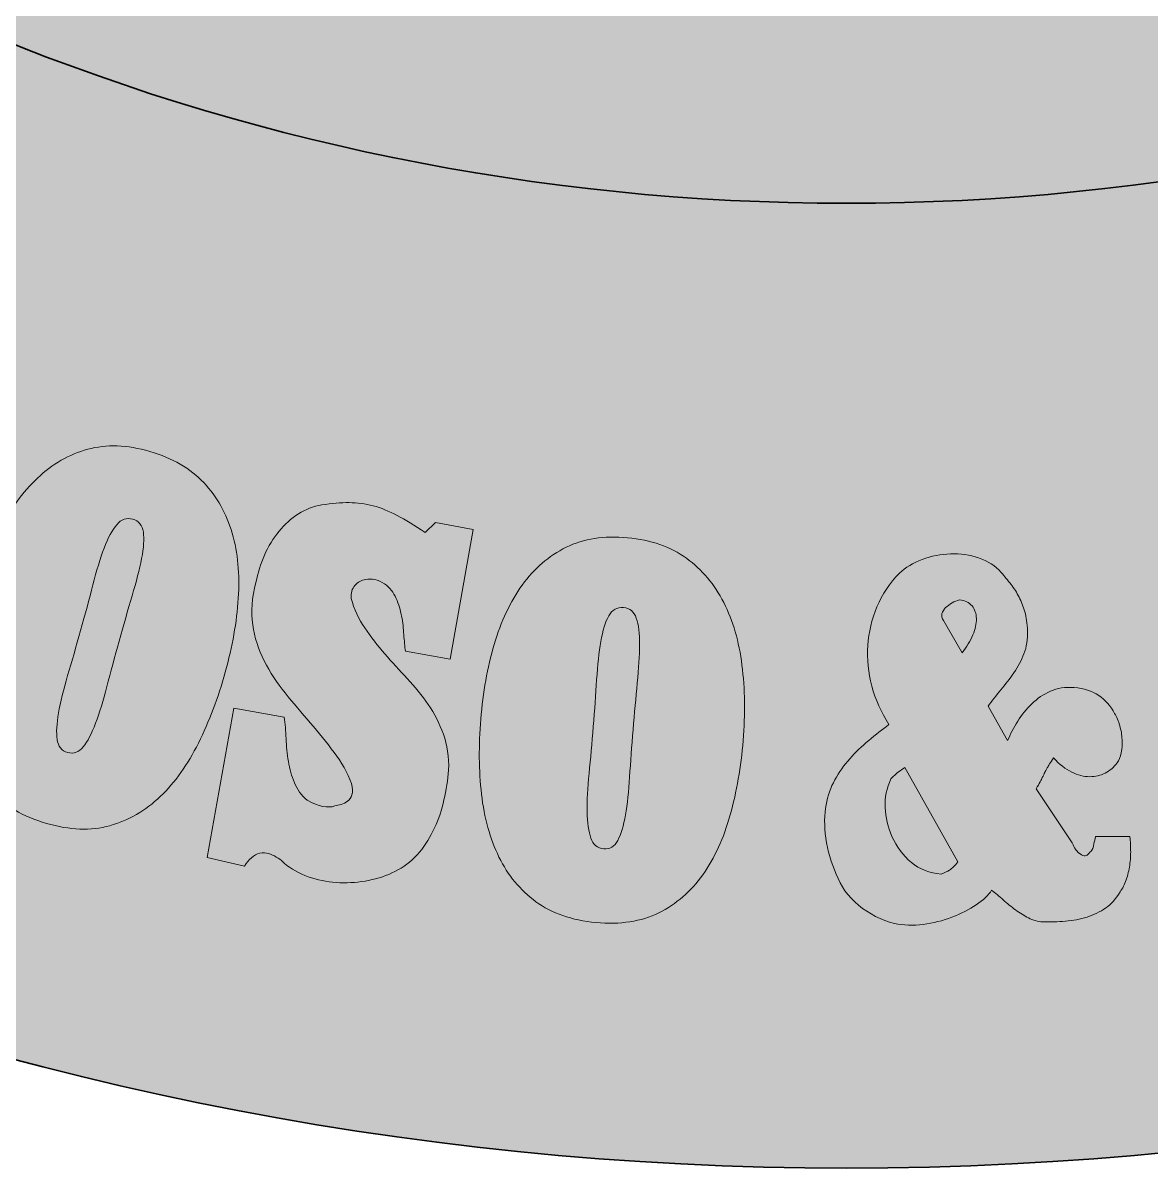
# Model space of a CAD drawing. Header units: millimetres. Extents: x 74.9 to 135, y -178.4 to -118.3.
# Drawn here: x 97.27 to 107.79, y -178.35 to -167.66 of the extents above; entities that cross this region are included whole.
import ezdxf

# ---------------------------------------------------------------- set-up
doc = ezdxf.new("R2010")
doc.units = ezdxf.units.MM
doc.header["$MEASUREMENT"] = 0
doc.layers.add('Layer 1', color=7, linetype='Continuous', lineweight=0)

# ---------------------------------------------------------------- blocks, each defined once
blk = doc.blocks.new('Block_2')
at = {"layer": 'Layer 1'}
h = blk.add_hatch(color=250, dxfattribs=at)
h.dxf.hatch_style = 2
edge = h.paths.add_edge_path()
edge.add_spline(control_points=[(98.293, -172.29), (98.235, -172.274), (98.186, -172.291), (98.144, -172.341), (98.102, -172.391), (98.062, -172.464), (98.026, -172.56), (97.99, -172.656), (97.955, -172.771), (97.921, -172.903), (97.887, -173.036), (97.849, -173.178), (97.807, -173.327), (97.765, -173.477), (97.725, -173.617), (97.686, -173.748), (97.646, -173.88), (97.618, -173.996), (97.601, -174.097), (97.583, -174.199), (97.579, -174.281), (97.588, -174.345), (97.597, -174.41), (97.63, -174.45), (97.687, -174.466), (97.742, -174.481), (97.79, -174.464), (97.831, -174.413), (97.872, -174.363), (97.91, -174.29), (97.947, -174.194), (97.983, -174.097), (98.018, -173.983), (98.052, -173.85), (98.086, -173.717), (98.124, -173.576), (98.166, -173.427), (98.207, -173.277), (98.248, -173.137), (98.287, -173.005), (98.326, -172.874), (98.356, -172.758), (98.376, -172.657), (98.396, -172.557), (98.401, -172.474), (98.392, -172.41), (98.383, -172.346), (98.35, -172.306), (98.293, -172.29)], knot_values=[0, 0, 0, 0, 1, 1, 1, 2, 2, 2, 3, 3, 3, 4, 4, 4, 5, 5, 5, 6, 6, 6, 7, 7, 7, 8, 8, 8, 9, 9, 9, 10, 10, 10, 11, 11, 11, 12, 12, 12, 13, 13, 13, 14, 14, 14, 15, 15, 15, 16, 16, 16, 16], degree=3, periodic=0)
edge = h.paths.add_edge_path()
edge.add_spline(control_points=[(98.453, -171.658), (98.663, -171.719), (98.831, -171.816), (98.956, -171.949), (99.08, -172.081), (99.168, -172.239), (99.221, -172.421), (99.274, -172.604), (99.293, -172.806), (99.278, -173.027), (99.263, -173.249), (99.223, -173.479), (99.156, -173.718), (99.09, -173.958), (99.006, -174.177), (98.906, -174.378), (98.806, -174.578), (98.688, -174.745), (98.55, -174.877), (98.413, -175.009), (98.256, -175.1), (98.079, -175.149), (97.903, -175.198), (97.706, -175.191), (97.488, -175.127), (97.269, -175.064), (97.098, -174.965), (96.974, -174.831), (96.85, -174.698), (96.763, -174.539), (96.713, -174.356), (96.663, -174.173), (96.647, -173.971), (96.664, -173.75), (96.681, -173.529), (96.723, -173.3), (96.79, -173.06), (96.856, -172.821), (96.941, -172.601), (97.043, -172.402), (97.146, -172.202), (97.266, -172.037), (97.405, -171.906), (97.543, -171.775), (97.699, -171.686), (97.874, -171.638), (98.048, -171.59), (98.241, -171.596), (98.453, -171.658)], knot_values=[0, 0, 0, 0, 1, 1, 1, 2, 2, 2, 3, 3, 3, 4, 4, 4, 5, 5, 5, 6, 6, 6, 7, 7, 7, 8, 8, 8, 9, 9, 9, 10, 10, 10, 11, 11, 11, 12, 12, 12, 13, 13, 13, 14, 14, 14, 15, 15, 15, 16, 16, 16, 16], degree=3, periodic=0)
h = blk.add_hatch(color=250, dxfattribs=at)
h.dxf.hatch_style = 2
edge = h.paths.add_edge_path()
edge.add_spline(control_points=[(101.02, -172.415), (101.02, -172.415), (101.119, -172.322), (101.119, -172.322), (101.119, -172.322), (101.47, -172.385), (101.47, -172.385), (101.47, -172.385), (101.255, -173.595), (101.255, -173.595), (101.255, -173.595), (100.838, -173.522), (100.838, -173.522), (100.831, -173.476), (100.826, -173.424), (100.822, -173.367), (100.819, -173.31), (100.812, -173.253), (100.802, -173.196), (100.791, -173.139), (100.774, -173.083), (100.75, -173.029), (100.727, -172.975), (100.692, -172.929), (100.643, -172.892), (100.581, -172.854), (100.522, -172.841), (100.465, -172.852), (100.427, -172.859), (100.394, -172.877), (100.366, -172.908), (100.338, -172.938), (100.327, -172.979), (100.331, -173.029), (100.358, -173.129), (100.4, -173.22), (100.457, -173.304), (100.515, -173.388), (100.577, -173.469), (100.645, -173.546), (100.713, -173.624), (100.782, -173.701), (100.854, -173.777), (100.926, -173.853), (100.991, -173.933), (101.05, -174.018), (101.108, -174.104), (101.155, -174.196), (101.191, -174.296), (101.228, -174.395), (101.244, -174.507), (101.24, -174.63), (101.232, -174.723), (101.217, -174.815), (101.197, -174.908), (101.177, -175), (101.147, -175.088), (101.109, -175.17), (101.071, -175.253), (101.024, -175.328), (100.969, -175.395), (100.913, -175.463), (100.846, -175.519), (100.767, -175.562), (100.694, -175.602), (100.614, -175.632), (100.527, -175.652), (100.439, -175.672), (100.35, -175.682), (100.259, -175.681), (100.169, -175.681), (100.08, -175.669), (99.994, -175.646), (99.907, -175.622), (99.828, -175.586), (99.755, -175.536), (99.734, -175.522), (99.714, -175.506), (99.695, -175.488), (99.675, -175.47), (99.655, -175.454), (99.632, -175.441), (99.609, -175.428), (99.586, -175.417), (99.561, -175.409), (99.536, -175.401), (99.509, -175.399), (99.479, -175.404), (99.423, -175.423), (99.375, -175.463), (99.335, -175.525), (99.335, -175.525), (98.987, -175.447), (98.987, -175.447), (98.987, -175.447), (99.235, -174.052), (99.235, -174.052), (99.235, -174.052), (99.705, -174.136), (99.705, -174.136), (99.715, -174.198), (99.721, -174.265), (99.724, -174.337), (99.727, -174.408), (99.734, -174.479), (99.745, -174.549), (99.757, -174.619), (99.775, -174.686), (99.801, -174.748), (99.826, -174.811), (99.866, -174.865), (99.921, -174.912), (100.027, -174.969), (100.113, -174.988), (100.18, -174.965), (100.196, -174.96), (100.215, -174.955), (100.237, -174.95), (100.26, -174.945), (100.28, -174.935), (100.298, -174.921), (100.316, -174.907), (100.329, -174.887), (100.338, -174.862), (100.347, -174.835), (100.346, -174.8), (100.335, -174.756), (100.295, -174.655), (100.241, -174.558), (100.172, -174.465), (100.103, -174.373), (100.029, -174.281), (99.949, -174.189), (99.87, -174.097), (99.791, -174.005), (99.715, -173.911), (99.638, -173.817), (99.573, -173.718), (99.52, -173.612), (99.466, -173.507), (99.43, -173.394), (99.412, -173.274), (99.394, -173.154), (99.404, -173.022), (99.443, -172.879), (99.459, -172.793), (99.485, -172.708), (99.522, -172.625), (99.559, -172.543), (99.604, -172.469), (99.658, -172.403), (99.711, -172.338), (99.772, -172.284), (99.839, -172.24), (99.905, -172.197), (99.978, -172.169), (100.056, -172.157), (100.151, -172.142), (100.236, -172.135), (100.312, -172.135), (100.388, -172.136), (100.463, -172.146), (100.536, -172.165), (100.609, -172.185), (100.683, -172.214), (100.76, -172.254), (100.837, -172.294), (100.924, -172.348), (101.02, -172.415)], knot_values=[0, 0, 0, 0, 1, 1, 1, 2, 2, 2, 3, 3, 3, 4, 4, 4, 5, 5, 5, 6, 6, 6, 7, 7, 7, 8, 8, 8, 9, 9, 9, 10, 10, 10, 11, 11, 11, 12, 12, 12, 13, 13, 13, 14, 14, 14, 15, 15, 15, 16, 16, 16, 17, 17, 17, 18, 18, 18, 19, 19, 19, 20, 20, 20, 21, 21, 21, 22, 22, 22, 23, 23, 23, 24, 24, 24, 25, 25, 25, 26, 26, 26, 27, 27, 27, 28, 28, 28, 29, 29, 29, 30, 30, 30, 31, 31, 31, 32, 32, 32, 33, 33, 33, 34, 34, 34, 35, 35, 35, 36, 36, 36, 37, 37, 37, 38, 38, 38, 39, 39, 39, 40, 40, 40, 41, 41, 41, 42, 42, 42, 43, 43, 43, 44, 44, 44, 45, 45, 45, 46, 46, 46, 47, 47, 47, 48, 48, 48, 49, 49, 49, 50, 50, 50, 51, 51, 51, 52, 52, 52, 53, 53, 53, 54, 54, 54, 55, 55, 55, 56, 56, 56, 56], degree=3, periodic=0)
h = blk.add_hatch(color=250, dxfattribs=at)
h.dxf.hatch_style = 2
edge = h.paths.add_edge_path()
edge.add_spline(control_points=[(102.871, -173.114), (102.812, -173.109), (102.766, -173.135), (102.734, -173.192), (102.702, -173.25), (102.678, -173.329), (102.66, -173.43), (102.643, -173.531), (102.63, -173.65), (102.621, -173.787), (102.613, -173.923), (102.602, -174.069), (102.589, -174.224), (102.577, -174.379), (102.564, -174.524), (102.55, -174.661), (102.536, -174.797), (102.53, -174.917), (102.532, -175.019), (102.534, -175.122), (102.546, -175.204), (102.567, -175.266), (102.588, -175.327), (102.628, -175.36), (102.687, -175.365), (102.744, -175.37), (102.788, -175.343), (102.818, -175.286), (102.849, -175.229), (102.873, -175.15), (102.89, -175.049), (102.907, -174.948), (102.92, -174.828), (102.929, -174.692), (102.937, -174.555), (102.948, -174.409), (102.961, -174.254), (102.974, -174.1), (102.987, -173.954), (103, -173.818), (103.014, -173.681), (103.021, -173.562), (103.022, -173.459), (103.023, -173.357), (103.012, -173.275), (102.991, -173.213), (102.97, -173.152), (102.93, -173.119), (102.871, -173.114)], knot_values=[0, 0, 0, 0, 1, 1, 1, 2, 2, 2, 3, 3, 3, 4, 4, 4, 5, 5, 5, 6, 6, 6, 7, 7, 7, 8, 8, 8, 9, 9, 9, 10, 10, 10, 11, 11, 11, 12, 12, 12, 13, 13, 13, 14, 14, 14, 15, 15, 15, 16, 16, 16, 16], degree=3, periodic=0)
edge = h.paths.add_edge_path()
edge.add_spline(control_points=[(102.908, -172.463), (103.128, -172.483), (103.311, -172.547), (103.458, -172.654), (103.604, -172.76), (103.721, -172.899), (103.807, -173.068), (103.893, -173.237), (103.95, -173.432), (103.977, -173.652), (104.005, -173.872), (104.008, -174.106), (103.988, -174.354), (103.968, -174.601), (103.928, -174.833), (103.867, -175.049), (103.807, -175.264), (103.722, -175.45), (103.612, -175.606), (103.501, -175.762), (103.365, -175.88), (103.201, -175.962), (103.037, -176.043), (102.842, -176.073), (102.615, -176.052), (102.389, -176.031), (102.202, -175.966), (102.055, -175.858), (101.908, -175.75), (101.793, -175.611), (101.71, -175.441), (101.626, -175.271), (101.572, -175.075), (101.547, -174.855), (101.522, -174.635), (101.52, -174.401), (101.54, -174.154), (101.56, -173.906), (101.602, -173.675), (101.665, -173.459), (101.728, -173.244), (101.815, -173.059), (101.926, -172.904), (102.038, -172.75), (102.174, -172.633), (102.337, -172.552), (102.499, -172.472), (102.689, -172.442), (102.908, -172.463)], knot_values=[0, 0, 0, 0, 1, 1, 1, 2, 2, 2, 3, 3, 3, 4, 4, 4, 5, 5, 5, 6, 6, 6, 7, 7, 7, 8, 8, 8, 9, 9, 9, 10, 10, 10, 11, 11, 11, 12, 12, 12, 13, 13, 13, 14, 14, 14, 15, 15, 15, 16, 16, 16, 16], degree=3, periodic=0)
h = blk.add_hatch(color=250, dxfattribs=at)
h.dxf.hatch_style = 2
edge = h.paths.add_edge_path()
edge.add_spline(control_points=[(106.006, -173.042), (105.983, -173.049), (105.96, -173.058), (105.938, -173.071), (105.915, -173.084), (105.895, -173.098), (105.877, -173.115), (105.86, -173.131), (105.849, -173.15), (105.843, -173.171), (105.838, -173.192), (105.842, -173.213), (105.856, -173.236), (105.856, -173.236), (106.03, -173.535), (106.03, -173.535), (106.074, -173.481), (106.108, -173.426), (106.131, -173.37), (106.154, -173.315), (106.165, -173.264), (106.164, -173.217), (106.163, -173.171), (106.15, -173.131), (106.123, -173.099), (106.097, -173.066), (106.058, -173.047), (106.006, -173.042)], knot_values=[0, 0, 0, 0, 1, 1, 1, 2, 2, 2, 3, 3, 3, 4, 4, 4, 5, 5, 5, 6, 6, 6, 7, 7, 7, 8, 8, 8, 9, 9, 9, 9], degree=3, periodic=0)
edge = h.paths.add_edge_path()
edge.add_spline(control_points=[(105.496, -174.606), (105.496, -174.606), (105.425, -174.656), (105.425, -174.656), (105.425, -174.656), (105.366, -174.713), (105.366, -174.713), (105.326, -174.798), (105.308, -174.887), (105.312, -174.98), (105.317, -175.071), (105.338, -175.16), (105.376, -175.249), (105.42, -175.345), (105.48, -175.426), (105.557, -175.491), (105.634, -175.556), (105.727, -175.592), (105.836, -175.6), (105.864, -175.59), (105.891, -175.578), (105.914, -175.563), (105.938, -175.547), (105.964, -175.522), (105.99, -175.487), (105.99, -175.487), (105.496, -174.606), (105.496, -174.606)], knot_values=[0, 0, 0, 0, 1, 1, 1, 2, 2, 2, 3, 3, 3, 4, 4, 4, 5, 5, 5, 6, 6, 6, 7, 7, 7, 8, 8, 8, 9, 9, 9, 9], degree=3, periodic=0)
edge = h.paths.add_edge_path()
edge.add_spline(control_points=[(106.394, -172.786), (106.427, -172.823), (106.458, -172.861), (106.487, -172.898), (106.516, -172.936), (106.541, -172.975), (106.562, -173.017), (106.584, -173.059), (106.602, -173.104), (106.616, -173.154), (106.63, -173.204), (106.638, -173.263), (106.642, -173.33), (106.643, -173.41), (106.632, -173.482), (106.608, -173.545), (106.584, -173.608), (106.552, -173.667), (106.513, -173.723), (106.475, -173.778), (106.434, -173.831), (106.391, -173.882), (106.348, -173.933), (106.309, -173.984), (106.273, -174.035), (106.273, -174.035), (106.455, -174.353), (106.455, -174.353), (106.481, -174.295), (106.512, -174.236), (106.549, -174.175), (106.586, -174.115), (106.631, -174.061), (106.681, -174.012), (106.732, -173.962), (106.79, -173.923), (106.854, -173.894), (106.919, -173.865), (106.993, -173.854), (107.076, -173.86), (107.167, -173.869), (107.243, -173.893), (107.305, -173.934), (107.366, -173.975), (107.416, -174.031), (107.453, -174.102), (107.473, -174.135), (107.489, -174.173), (107.501, -174.216), (107.514, -174.259), (107.521, -174.303), (107.523, -174.347), (107.525, -174.389), (107.523, -174.429), (107.516, -174.468), (107.508, -174.507), (107.495, -174.539), (107.476, -174.563), (107.446, -174.604), (107.41, -174.635), (107.366, -174.658), (107.321, -174.681), (107.273, -174.692), (107.22, -174.692), (107.167, -174.692), (107.111, -174.678), (107.053, -174.65), (106.994, -174.622), (106.938, -174.577), (106.883, -174.515), (106.854, -174.56), (106.835, -174.591), (106.825, -174.609), (106.816, -174.626), (106.808, -174.641), (106.802, -174.652), (106.796, -174.665), (106.788, -174.68), (106.779, -174.7), (106.77, -174.72), (106.751, -174.755), (106.722, -174.806), (106.722, -174.806), (107.058, -175.31), (107.058, -175.31), (107.078, -175.356), (107.098, -175.387), (107.117, -175.402), (107.136, -175.418), (107.153, -175.427), (107.168, -175.429), (107.184, -175.431), (107.196, -175.427), (107.205, -175.418), (107.213, -175.408), (107.219, -175.401), (107.221, -175.396), (107.237, -175.389), (107.248, -175.371), (107.255, -175.339), (107.263, -175.308), (107.27, -175.278), (107.276, -175.249), (107.276, -175.249), (107.595, -175.249), (107.595, -175.249), (107.599, -175.287), (107.602, -175.33), (107.603, -175.377), (107.604, -175.423), (107.601, -175.47), (107.594, -175.517), (107.588, -175.564), (107.577, -175.609), (107.562, -175.653), (107.547, -175.696), (107.528, -175.734), (107.504, -175.766), (107.468, -175.83), (107.424, -175.88), (107.371, -175.916), (107.319, -175.953), (107.26, -175.981), (107.197, -176.001), (107.133, -176.021), (107.065, -176.034), (106.994, -176.04), (106.923, -176.046), (106.853, -176.048), (106.783, -176.046), (106.736, -176.043), (106.692, -176.031), (106.651, -176.01), (106.61, -175.989), (106.569, -175.964), (106.529, -175.934), (106.489, -175.905), (106.45, -175.874), (106.414, -175.841), (106.377, -175.808), (106.341, -175.778), (106.306, -175.751), (106.277, -175.797), (106.23, -175.842), (106.163, -175.886), (106.097, -175.931), (106.021, -175.97), (105.936, -176.003), (105.851, -176.035), (105.761, -176.058), (105.667, -176.07), (105.573, -176.083), (105.484, -176.079), (105.401, -176.06), (105.275, -176.03), (105.163, -175.973), (105.064, -175.89), (104.965, -175.807), (104.896, -175.71), (104.857, -175.601), (104.808, -175.494), (104.775, -175.383), (104.76, -175.266), (104.743, -175.149), (104.745, -175.045), (104.763, -174.953), (104.777, -174.869), (104.804, -174.792), (104.844, -174.721), (104.883, -174.651), (104.929, -174.585), (104.983, -174.524), (105.037, -174.463), (105.096, -174.407), (105.16, -174.354), (105.223, -174.302), (105.286, -174.252), (105.348, -174.205), (105.276, -174.092), (105.222, -173.972), (105.189, -173.846), (105.155, -173.719), (105.143, -173.594), (105.151, -173.469), (105.159, -173.344), (105.187, -173.224), (105.236, -173.107), (105.285, -172.991), (105.355, -172.886), (105.446, -172.794), (105.503, -172.739), (105.574, -172.696), (105.659, -172.665), (105.744, -172.634), (105.832, -172.616), (105.923, -172.613), (106.014, -172.61), (106.101, -172.623), (106.185, -172.651), (106.269, -172.679), (106.339, -172.724), (106.394, -172.786)], knot_values=[0, 0, 0, 0, 1, 1, 1, 2, 2, 2, 3, 3, 3, 4, 4, 4, 5, 5, 5, 6, 6, 6, 7, 7, 7, 8, 8, 8, 9, 9, 9, 10, 10, 10, 11, 11, 11, 12, 12, 12, 13, 13, 13, 14, 14, 14, 15, 15, 15, 16, 16, 16, 17, 17, 17, 18, 18, 18, 19, 19, 19, 20, 20, 20, 21, 21, 21, 22, 22, 22, 23, 23, 23, 24, 24, 24, 25, 25, 25, 26, 26, 26, 27, 27, 27, 28, 28, 28, 29, 29, 29, 30, 30, 30, 31, 31, 31, 32, 32, 32, 33, 33, 33, 34, 34, 34, 35, 35, 35, 36, 36, 36, 37, 37, 37, 38, 38, 38, 39, 39, 39, 40, 40, 40, 41, 41, 41, 42, 42, 42, 43, 43, 43, 44, 44, 44, 45, 45, 45, 46, 46, 46, 47, 47, 47, 48, 48, 48, 49, 49, 49, 50, 50, 50, 51, 51, 51, 52, 52, 52, 53, 53, 53, 54, 54, 54, 55, 55, 55, 56, 56, 56, 57, 57, 57, 58, 58, 58, 59, 59, 59, 60, 60, 60, 61, 61, 61, 62, 62, 62, 63, 63, 63, 64, 64, 64, 65, 65, 65, 66, 66, 66, 67, 67, 67, 67], degree=3, periodic=0)
for points, knots in [([(98.453, -171.658), (98.663, -171.719), (98.831, -171.816), (98.956, -171.949), (99.08, -172.081), (99.168, -172.239), (99.221, -172.421), (99.274, -172.604), (99.293, -172.806), (99.278, -173.027), (99.263, -173.249), (99.223, -173.479), (99.156, -173.718), (99.09, -173.958), (99.006, -174.177), (98.906, -174.378), (98.806, -174.578), (98.688, -174.745), (98.55, -174.877), (98.413, -175.009), (98.256, -175.1), (98.079, -175.149), (97.903, -175.198), (97.706, -175.191), (97.488, -175.127), (97.269, -175.064), (97.098, -174.965), (96.974, -174.831), (96.85, -174.698), (96.763, -174.539), (96.713, -174.356), (96.663, -174.173), (96.647, -173.971), (96.664, -173.75), (96.681, -173.529), (96.723, -173.3), (96.79, -173.06), (96.856, -172.821), (96.941, -172.601), (97.043, -172.402), (97.146, -172.202), (97.266, -172.037), (97.405, -171.906), (97.543, -171.775), (97.699, -171.686), (97.874, -171.638), (98.048, -171.59), (98.241, -171.596), (98.453, -171.658)], [0, 0, 0, 0, 1, 1, 1, 2, 2, 2, 3, 3, 3, 4, 4, 4, 5, 5, 5, 6, 6, 6, 7, 7, 7, 8, 8, 8, 9, 9, 9, 10, 10, 10, 11, 11, 11, 12, 12, 12, 13, 13, 13, 14, 14, 14, 15, 15, 15, 16, 16, 16, 16]), ([(101.02, -172.415), (101.02, -172.415), (101.119, -172.322), (101.119, -172.322), (101.119, -172.322), (101.47, -172.385), (101.47, -172.385), (101.47, -172.385), (101.255, -173.595), (101.255, -173.595), (101.255, -173.595), (100.838, -173.522), (100.838, -173.522), (100.831, -173.476), (100.826, -173.424), (100.822, -173.367), (100.819, -173.31), (100.812, -173.253), (100.802, -173.196), (100.791, -173.139), (100.774, -173.083), (100.75, -173.029), (100.727, -172.975), (100.692, -172.929), (100.643, -172.892), (100.581, -172.854), (100.522, -172.841), (100.465, -172.852), (100.427, -172.859), (100.394, -172.877), (100.366, -172.908), (100.338, -172.938), (100.327, -172.979), (100.331, -173.029), (100.358, -173.129), (100.4, -173.22), (100.457, -173.304), (100.515, -173.388), (100.577, -173.469), (100.645, -173.546), (100.713, -173.624), (100.782, -173.701), (100.854, -173.777), (100.926, -173.853), (100.991, -173.933), (101.05, -174.018), (101.108, -174.104), (101.155, -174.196), (101.191, -174.296), (101.228, -174.395), (101.244, -174.507), (101.24, -174.63), (101.232, -174.723), (101.217, -174.815), (101.197, -174.908), (101.177, -175), (101.147, -175.088), (101.109, -175.17), (101.071, -175.253), (101.024, -175.328), (100.969, -175.395), (100.913, -175.463), (100.846, -175.519), (100.767, -175.562), (100.694, -175.602), (100.614, -175.632), (100.527, -175.652), (100.439, -175.672), (100.35, -175.682), (100.259, -175.681), (100.169, -175.681), (100.08, -175.669), (99.994, -175.646), (99.907, -175.622), (99.828, -175.586), (99.755, -175.536), (99.734, -175.522), (99.714, -175.506), (99.695, -175.488), (99.675, -175.47), (99.655, -175.454), (99.632, -175.441), (99.609, -175.428), (99.586, -175.417), (99.561, -175.409), (99.536, -175.401), (99.509, -175.399), (99.479, -175.404), (99.423, -175.423), (99.375, -175.463), (99.335, -175.525), (99.335, -175.525), (98.987, -175.447), (98.987, -175.447), (98.987, -175.447), (99.235, -174.052), (99.235, -174.052), (99.235, -174.052), (99.705, -174.136), (99.705, -174.136), (99.715, -174.198), (99.721, -174.265), (99.724, -174.337), (99.727, -174.408), (99.734, -174.479), (99.745, -174.549), (99.757, -174.619), (99.775, -174.686), (99.801, -174.748), (99.826, -174.811), (99.866, -174.865), (99.921, -174.912), (100.027, -174.969), (100.113, -174.988), (100.18, -174.965), (100.196, -174.96), (100.215, -174.955), (100.237, -174.95), (100.26, -174.945), (100.28, -174.935), (100.298, -174.921), (100.316, -174.907), (100.329, -174.887), (100.338, -174.862), (100.347, -174.835), (100.346, -174.8), (100.335, -174.756), (100.295, -174.655), (100.241, -174.558), (100.172, -174.465), (100.103, -174.373), (100.029, -174.281), (99.949, -174.189), (99.87, -174.097), (99.791, -174.005), (99.715, -173.911), (99.638, -173.817), (99.573, -173.718), (99.52, -173.612), (99.466, -173.507), (99.43, -173.394), (99.412, -173.274), (99.394, -173.154), (99.404, -173.022), (99.443, -172.879), (99.459, -172.793), (99.485, -172.708), (99.522, -172.625), (99.559, -172.543), (99.604, -172.469), (99.658, -172.403), (99.711, -172.338), (99.772, -172.284), (99.839, -172.24), (99.905, -172.197), (99.978, -172.169), (100.056, -172.157), (100.151, -172.142), (100.236, -172.135), (100.312, -172.135), (100.388, -172.136), (100.463, -172.146), (100.536, -172.165), (100.609, -172.185), (100.683, -172.214), (100.76, -172.254), (100.837, -172.294), (100.924, -172.348), (101.02, -172.415)], [0, 0, 0, 0, 1, 1, 1, 2, 2, 2, 3, 3, 3, 4, 4, 4, 5, 5, 5, 6, 6, 6, 7, 7, 7, 8, 8, 8, 9, 9, 9, 10, 10, 10, 11, 11, 11, 12, 12, 12, 13, 13, 13, 14, 14, 14, 15, 15, 15, 16, 16, 16, 17, 17, 17, 18, 18, 18, 19, 19, 19, 20, 20, 20, 21, 21, 21, 22, 22, 22, 23, 23, 23, 24, 24, 24, 25, 25, 25, 26, 26, 26, 27, 27, 27, 28, 28, 28, 29, 29, 29, 30, 30, 30, 31, 31, 31, 32, 32, 32, 33, 33, 33, 34, 34, 34, 35, 35, 35, 36, 36, 36, 37, 37, 37, 38, 38, 38, 39, 39, 39, 40, 40, 40, 41, 41, 41, 42, 42, 42, 43, 43, 43, 44, 44, 44, 45, 45, 45, 46, 46, 46, 47, 47, 47, 48, 48, 48, 49, 49, 49, 50, 50, 50, 51, 51, 51, 52, 52, 52, 53, 53, 53, 54, 54, 54, 55, 55, 55, 56, 56, 56, 56]), ([(98.293, -172.29), (98.235, -172.274), (98.186, -172.291), (98.144, -172.341), (98.102, -172.391), (98.062, -172.464), (98.026, -172.56), (97.99, -172.656), (97.955, -172.771), (97.921, -172.903), (97.887, -173.036), (97.849, -173.178), (97.807, -173.327), (97.765, -173.477), (97.725, -173.617), (97.686, -173.748), (97.646, -173.88), (97.618, -173.996), (97.601, -174.097), (97.583, -174.199), (97.579, -174.281), (97.588, -174.345), (97.597, -174.41), (97.63, -174.45), (97.687, -174.466), (97.742, -174.481), (97.79, -174.464), (97.831, -174.413), (97.872, -174.363), (97.91, -174.29), (97.947, -174.194), (97.983, -174.097), (98.018, -173.983), (98.052, -173.85), (98.086, -173.717), (98.124, -173.576), (98.166, -173.427), (98.207, -173.277), (98.248, -173.137), (98.287, -173.005), (98.326, -172.874), (98.356, -172.758), (98.376, -172.657), (98.396, -172.557), (98.401, -172.474), (98.392, -172.41), (98.383, -172.346), (98.35, -172.306), (98.293, -172.29)], [0, 0, 0, 0, 1, 1, 1, 2, 2, 2, 3, 3, 3, 4, 4, 4, 5, 5, 5, 6, 6, 6, 7, 7, 7, 8, 8, 8, 9, 9, 9, 10, 10, 10, 11, 11, 11, 12, 12, 12, 13, 13, 13, 14, 14, 14, 15, 15, 15, 16, 16, 16, 16]), ([(102.908, -172.463), (103.128, -172.483), (103.311, -172.547), (103.458, -172.654), (103.604, -172.76), (103.721, -172.899), (103.807, -173.068), (103.893, -173.237), (103.95, -173.432), (103.977, -173.652), (104.005, -173.872), (104.008, -174.106), (103.988, -174.354), (103.968, -174.601), (103.928, -174.833), (103.867, -175.049), (103.807, -175.264), (103.722, -175.45), (103.612, -175.606), (103.501, -175.762), (103.365, -175.88), (103.201, -175.962), (103.037, -176.043), (102.842, -176.073), (102.615, -176.052), (102.389, -176.031), (102.202, -175.966), (102.055, -175.858), (101.908, -175.75), (101.793, -175.611), (101.71, -175.441), (101.626, -175.271), (101.572, -175.075), (101.547, -174.855), (101.522, -174.635), (101.52, -174.401), (101.54, -174.154), (101.56, -173.906), (101.602, -173.675), (101.665, -173.459), (101.728, -173.244), (101.815, -173.059), (101.926, -172.904), (102.038, -172.75), (102.174, -172.633), (102.337, -172.552), (102.499, -172.472), (102.689, -172.442), (102.908, -172.463)], [0, 0, 0, 0, 1, 1, 1, 2, 2, 2, 3, 3, 3, 4, 4, 4, 5, 5, 5, 6, 6, 6, 7, 7, 7, 8, 8, 8, 9, 9, 9, 10, 10, 10, 11, 11, 11, 12, 12, 12, 13, 13, 13, 14, 14, 14, 15, 15, 15, 16, 16, 16, 16]), ([(106.394, -172.786), (106.427, -172.823), (106.458, -172.861), (106.487, -172.898), (106.516, -172.936), (106.541, -172.975), (106.562, -173.017), (106.584, -173.059), (106.602, -173.104), (106.616, -173.154), (106.63, -173.204), (106.638, -173.263), (106.642, -173.33), (106.643, -173.41), (106.632, -173.482), (106.608, -173.545), (106.584, -173.608), (106.552, -173.667), (106.513, -173.723), (106.475, -173.778), (106.434, -173.831), (106.391, -173.882), (106.348, -173.933), (106.309, -173.984), (106.273, -174.035), (106.273, -174.035), (106.455, -174.353), (106.455, -174.353), (106.481, -174.295), (106.512, -174.236), (106.549, -174.175), (106.586, -174.115), (106.631, -174.061), (106.681, -174.012), (106.732, -173.962), (106.79, -173.923), (106.854, -173.894), (106.919, -173.865), (106.993, -173.854), (107.076, -173.86), (107.167, -173.869), (107.243, -173.893), (107.305, -173.934), (107.366, -173.975), (107.416, -174.031), (107.453, -174.102), (107.473, -174.135), (107.489, -174.173), (107.501, -174.216), (107.514, -174.259), (107.521, -174.303), (107.523, -174.347), (107.525, -174.389), (107.523, -174.429), (107.516, -174.468), (107.508, -174.507), (107.495, -174.539), (107.476, -174.563), (107.446, -174.604), (107.41, -174.635), (107.366, -174.658), (107.321, -174.681), (107.273, -174.692), (107.22, -174.692), (107.167, -174.692), (107.111, -174.678), (107.053, -174.65), (106.994, -174.622), (106.938, -174.577), (106.883, -174.515), (106.854, -174.56), (106.835, -174.591), (106.825, -174.609), (106.816, -174.626), (106.808, -174.641), (106.802, -174.652), (106.796, -174.665), (106.788, -174.68), (106.779, -174.7), (106.77, -174.72), (106.751, -174.755), (106.722, -174.806), (106.722, -174.806), (107.058, -175.31), (107.058, -175.31), (107.078, -175.356), (107.098, -175.387), (107.117, -175.402), (107.136, -175.418), (107.153, -175.427), (107.168, -175.429), (107.184, -175.431), (107.196, -175.427), (107.205, -175.418), (107.213, -175.408), (107.219, -175.401), (107.221, -175.396), (107.237, -175.389), (107.248, -175.371), (107.255, -175.339), (107.263, -175.308), (107.27, -175.278), (107.276, -175.249), (107.276, -175.249), (107.595, -175.249), (107.595, -175.249), (107.599, -175.287), (107.602, -175.33), (107.603, -175.377), (107.604, -175.423), (107.601, -175.47), (107.594, -175.517), (107.588, -175.564), (107.577, -175.609), (107.562, -175.653), (107.547, -175.696), (107.528, -175.734), (107.504, -175.766), (107.468, -175.83), (107.424, -175.88), (107.371, -175.916), (107.319, -175.953), (107.26, -175.981), (107.197, -176.001), (107.133, -176.021), (107.065, -176.034), (106.994, -176.04), (106.923, -176.046), (106.853, -176.048), (106.783, -176.046), (106.736, -176.043), (106.692, -176.031), (106.651, -176.01), (106.61, -175.989), (106.569, -175.964), (106.529, -175.934), (106.489, -175.905), (106.45, -175.874), (106.414, -175.841), (106.377, -175.808), (106.341, -175.778), (106.306, -175.751), (106.277, -175.797), (106.23, -175.842), (106.163, -175.886), (106.097, -175.931), (106.021, -175.97), (105.936, -176.003), (105.851, -176.035), (105.761, -176.058), (105.667, -176.07), (105.573, -176.083), (105.484, -176.079), (105.401, -176.06), (105.275, -176.03), (105.163, -175.973), (105.064, -175.89), (104.965, -175.807), (104.896, -175.71), (104.857, -175.601), (104.808, -175.494), (104.775, -175.383), (104.76, -175.266), (104.743, -175.149), (104.745, -175.045), (104.763, -174.953), (104.777, -174.869), (104.804, -174.792), (104.844, -174.721), (104.883, -174.651), (104.929, -174.585), (104.983, -174.524), (105.037, -174.463), (105.096, -174.407), (105.16, -174.354), (105.223, -174.302), (105.286, -174.252), (105.348, -174.205), (105.276, -174.092), (105.222, -173.972), (105.189, -173.846), (105.155, -173.719), (105.143, -173.594), (105.151, -173.469), (105.159, -173.344), (105.187, -173.224), (105.236, -173.107), (105.285, -172.991), (105.355, -172.886), (105.446, -172.794), (105.503, -172.739), (105.574, -172.696), (105.659, -172.665), (105.744, -172.634), (105.832, -172.616), (105.923, -172.613), (106.014, -172.61), (106.101, -172.623), (106.185, -172.651), (106.269, -172.679), (106.339, -172.724), (106.394, -172.786)], [0, 0, 0, 0, 1, 1, 1, 2, 2, 2, 3, 3, 3, 4, 4, 4, 5, 5, 5, 6, 6, 6, 7, 7, 7, 8, 8, 8, 9, 9, 9, 10, 10, 10, 11, 11, 11, 12, 12, 12, 13, 13, 13, 14, 14, 14, 15, 15, 15, 16, 16, 16, 17, 17, 17, 18, 18, 18, 19, 19, 19, 20, 20, 20, 21, 21, 21, 22, 22, 22, 23, 23, 23, 24, 24, 24, 25, 25, 25, 26, 26, 26, 27, 27, 27, 28, 28, 28, 29, 29, 29, 30, 30, 30, 31, 31, 31, 32, 32, 32, 33, 33, 33, 34, 34, 34, 35, 35, 35, 36, 36, 36, 37, 37, 37, 38, 38, 38, 39, 39, 39, 40, 40, 40, 41, 41, 41, 42, 42, 42, 43, 43, 43, 44, 44, 44, 45, 45, 45, 46, 46, 46, 47, 47, 47, 48, 48, 48, 49, 49, 49, 50, 50, 50, 51, 51, 51, 52, 52, 52, 53, 53, 53, 54, 54, 54, 55, 55, 55, 56, 56, 56, 57, 57, 57, 58, 58, 58, 59, 59, 59, 60, 60, 60, 61, 61, 61, 62, 62, 62, 63, 63, 63, 64, 64, 64, 65, 65, 65, 66, 66, 66, 67, 67, 67, 67]), ([(106.006, -173.042), (105.983, -173.049), (105.96, -173.058), (105.938, -173.071), (105.915, -173.084), (105.895, -173.098), (105.877, -173.115), (105.86, -173.131), (105.849, -173.15), (105.843, -173.171), (105.838, -173.192), (105.842, -173.213), (105.856, -173.236), (105.856, -173.236), (106.03, -173.535), (106.03, -173.535), (106.074, -173.481), (106.108, -173.426), (106.131, -173.37), (106.154, -173.315), (106.165, -173.264), (106.164, -173.217), (106.163, -173.171), (106.15, -173.131), (106.123, -173.099), (106.097, -173.066), (106.058, -173.047), (106.006, -173.042)], [0, 0, 0, 0, 1, 1, 1, 2, 2, 2, 3, 3, 3, 4, 4, 4, 5, 5, 5, 6, 6, 6, 7, 7, 7, 8, 8, 8, 9, 9, 9, 9]), ([(102.871, -173.114), (102.812, -173.109), (102.766, -173.135), (102.734, -173.192), (102.702, -173.25), (102.678, -173.329), (102.66, -173.43), (102.643, -173.531), (102.63, -173.65), (102.621, -173.787), (102.613, -173.923), (102.602, -174.069), (102.589, -174.224), (102.577, -174.379), (102.564, -174.524), (102.55, -174.661), (102.536, -174.797), (102.53, -174.917), (102.532, -175.019), (102.534, -175.122), (102.546, -175.204), (102.567, -175.266), (102.588, -175.327), (102.628, -175.36), (102.687, -175.365), (102.744, -175.37), (102.788, -175.343), (102.818, -175.286), (102.849, -175.229), (102.873, -175.15), (102.89, -175.049), (102.907, -174.948), (102.92, -174.828), (102.929, -174.692), (102.937, -174.555), (102.948, -174.409), (102.961, -174.254), (102.974, -174.1), (102.987, -173.954), (103, -173.818), (103.014, -173.681), (103.021, -173.562), (103.022, -173.459), (103.023, -173.357), (103.012, -173.275), (102.991, -173.213), (102.97, -173.152), (102.93, -173.119), (102.871, -173.114)], [0, 0, 0, 0, 1, 1, 1, 2, 2, 2, 3, 3, 3, 4, 4, 4, 5, 5, 5, 6, 6, 6, 7, 7, 7, 8, 8, 8, 9, 9, 9, 10, 10, 10, 11, 11, 11, 12, 12, 12, 13, 13, 13, 14, 14, 14, 15, 15, 15, 16, 16, 16, 16]), ([(105.496, -174.606), (105.496, -174.606), (105.425, -174.656), (105.425, -174.656), (105.425, -174.656), (105.366, -174.713), (105.366, -174.713), (105.326, -174.798), (105.308, -174.887), (105.312, -174.98), (105.317, -175.071), (105.338, -175.16), (105.376, -175.249), (105.42, -175.345), (105.48, -175.426), (105.557, -175.491), (105.634, -175.556), (105.727, -175.592), (105.836, -175.6), (105.864, -175.59), (105.891, -175.578), (105.914, -175.563), (105.938, -175.547), (105.964, -175.522), (105.99, -175.487), (105.99, -175.487), (105.496, -174.606), (105.496, -174.606)], [0, 0, 0, 0, 1, 1, 1, 2, 2, 2, 3, 3, 3, 4, 4, 4, 5, 5, 5, 6, 6, 6, 7, 7, 7, 8, 8, 8, 9, 9, 9, 9])]:
    blk.add_open_spline(points, degree=3, knots=knots, dxfattribs=at)

msp = doc.modelspace()

# ---------------------------------------------------------------- hatches: boundary and pattern name
at = {"layer": 'Layer 1'}
h = msp.add_hatch(color=7, dxfattribs=at)
h.dxf.hatch_style = 2
edge = h.paths.add_edge_path()
edge.add_arc((104.951, -148.343), 30, 0, 360)

# ---------------------------------------------------------------- linework, layer by layer
at = {"layer": 'Layer 1', "color": 250, "lineweight": 35}
for radius in [30, 21]:
    msp.add_circle((104.951, -148.343), radius, dxfattribs=at)

# ---------------------------------------------------------------- block references
at = {"layer": 'Layer 1'}
msp.add_blockref('Block_2', (0, 0), dxfattribs=at)

doc.saveas('drawing.dxf')
